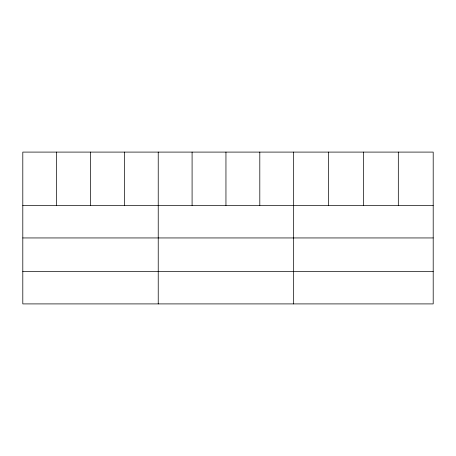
<?xml version="1.0" encoding="UTF-8"?>
<svg xmlns="http://www.w3.org/2000/svg" width="456" height="456" viewBox="0 0 456 456"><rect width="100%" height="100%" fill="white"/><g stroke="black" fill="none" stroke-linecap="round" stroke-linejoin="round"><path stroke-width="0.68" d="M433.2 237.946L433.2 152.093L22.8 152.093L22.8 303.907L433.2 303.907L433.2 237.946L22.8 237.946M22.8 205.462L433.2 205.462M22.8 271.417L433.2 271.417M398.316 152.093L398.316 205.462M363.432 152.093L363.432 205.462M328.548 152.093L328.548 205.462M293.664 152.093L293.664 303.907M259.806 152.093L259.806 205.462M225.948 152.093L225.948 205.462M192.09 152.093L192.09 205.462M158.232 152.093L158.232 303.907M124.374 152.093L124.374 205.462M90.516 152.093L90.516 205.462M56.658 152.093L56.658 205.462"/></g></svg>
